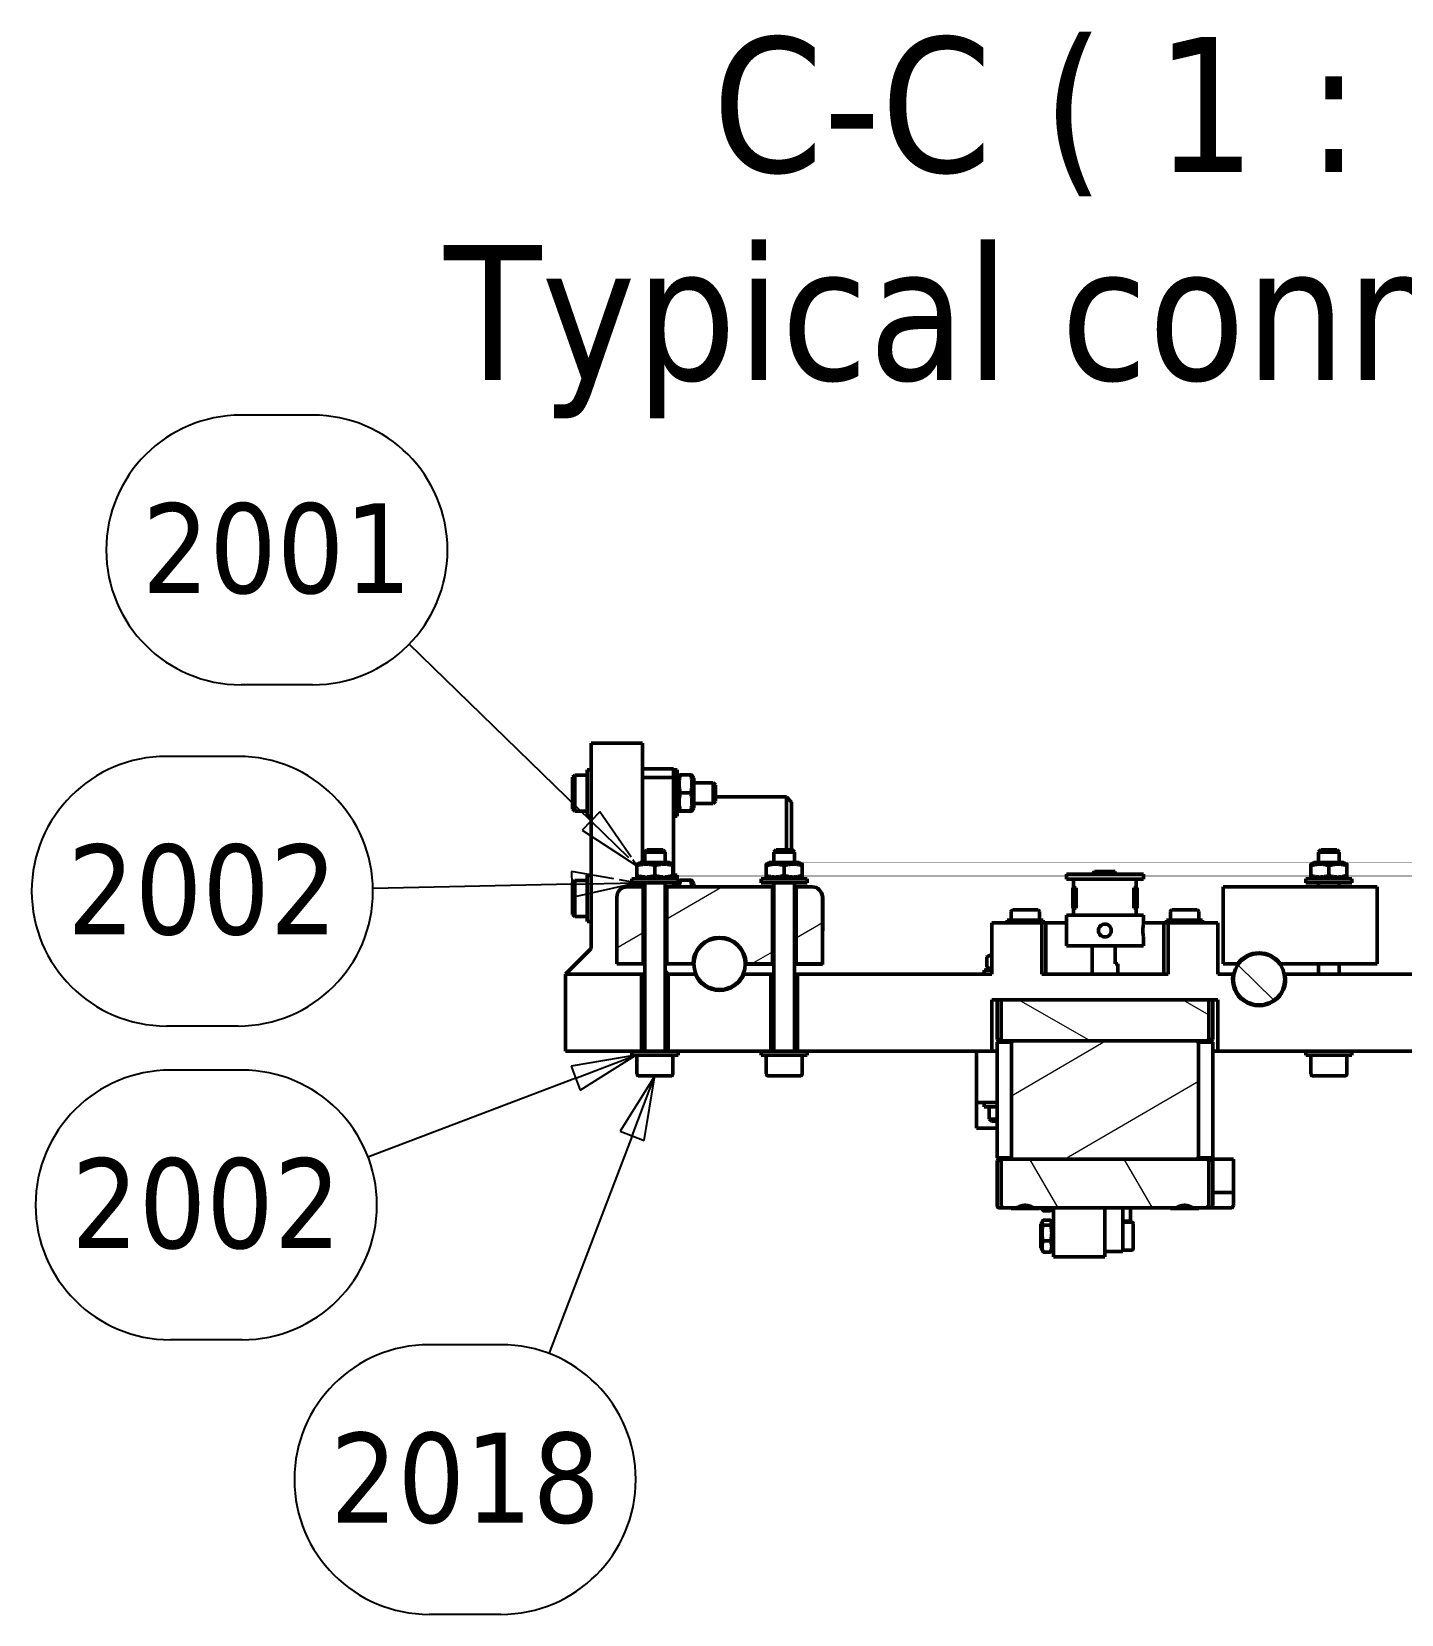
# Model space of a CAD drawing. Header units: millimetres. Extents: x -1901 to 2520, y -3919 to 1782.
# Drawn here: x 606.2 to 926.1, y 496.6 to 866.4 of the extents above; entities that cross this region are included whole.
import ezdxf

# ---------------------------------------------------------------- set-up
doc = ezdxf.new("R2010")
doc.units = ezdxf.units.MM
doc.header["$LTSCALE"] = 6
for name, color, linetype, lineweight in [('Hatch (ISO)', 7, 'Continuous', 18), ('Symbol (ISO)', 7, 'Continuous', 25), ('Visible (ISO)', 7, 'Continuous', 50)]:
    doc.layers.add(name, color=color, linetype=linetype, lineweight=lineweight)
doc.styles.add('Label Text (ISO)', font='tahoma.ttf')
doc.styles.add('Note Text (ISO)', font='tahoma.ttf')
pattern_1 = [(135.1775, (0, 0), (-13.4286, -13.51204), [])]
pattern_2 = [(30.1773, (0, 0), (-9.576, 16.46823), [])]
pattern_3 = [(150.1775, (0, 0), (-9.47384, -16.5272), [])]

# ---------------------------------------------------------------- blocks, each defined once
blk = doc.blocks.new('Balloon37')
at = {"layer": 'Symbol (ISO)'}
for p, q in [((125.303, 103.74), (123.945, 101.582)), ((124.412, 101.404), (125.303, 103.74)), ((124.879, 101.226), (125.303, 103.74)), ((124.412, 101.404), (121.177, 92.922)), ((123.945, 101.582), (124.879, 101.226)), ((119.308, 93.273), (116.514, 93.273)), ((119.308, 82.773), (116.514, 82.773))]:
    blk.add_line(p, q, dxfattribs=at)
at = {"layer": 'Symbol (ISO)', "flags": 128}
blk.add_lwpolyline([(124.879, 101.226), (125.303, 103.74)], dxfattribs=at)
at = {"layer": 'Symbol (ISO)'}
for centre, start, end in [((116.514, 88.023), 90, 270), ((119.308, 88.023), 270, 90)]:
    blk.add_arc(centre, 5.25, start, end, dxfattribs=at)
blk.add_solid([(124.879, 101.226), (125.303, 103.74), (123.945, 101.582), (124.879, 101.226)], dxfattribs=at)
at = {"layer": 'Symbol (ISO)', "insert": (117.911, 88.062), "char_height": 3.5, "attachment_point": 5, "style": 'Note Text (ISO)'}
blk.add_mtext('2018', dxfattribs=at)
blk = doc.blocks.new('Balloon38')
at = {"layer": 'Symbol (ISO)'}
for p, q in [((124.554, 104.54), (122.04, 104.119)), ((122.217, 103.652), (124.554, 104.54)), ((122.395, 103.184), (124.554, 104.54)), ((109.228, 103.963), (106.441, 103.963)), ((122.217, 103.652), (114.13, 100.577)), ((122.04, 104.119), (122.395, 103.184)), ((109.228, 93.463), (106.441, 93.463))]:
    blk.add_line(p, q, dxfattribs=at)
at = {"layer": 'Symbol (ISO)', "flags": 128}
blk.add_lwpolyline([(122.395, 103.184), (124.554, 104.54)], dxfattribs=at)
at = {"layer": 'Symbol (ISO)'}
for centre, start, end in [((106.441, 98.713), 90, 270), ((109.228, 98.713), 270, 90)]:
    blk.add_arc(centre, 5.25, start, end, dxfattribs=at)
blk.add_solid([(122.395, 103.184), (124.554, 104.54), (122.04, 104.119), (122.395, 103.184)], dxfattribs=at)
at = {"layer": 'Symbol (ISO)', "insert": (107.835, 98.75), "char_height": 3.5, "attachment_point": 5, "style": 'Note Text (ISO)'}
blk.add_mtext('2002', dxfattribs=at)
blk = doc.blocks.new('Balloon39')
at = {"layer": 'Symbol (ISO)'}
for p, q in [((111.977, 129.468), (109.19, 129.468)), ((122.812, 113.666), (115.725, 120.569)), ((111.977, 118.968), (109.19, 118.968)), ((123.161, 114.025), (122.463, 113.308)), ((124.378, 112.25), (123.161, 114.025)), ((122.812, 113.666), (124.269, 112.248)), ((122.463, 113.308), (124.105, 112.245)), ((124.603, 111.922), (124.447, 112.151)), ((124.448, 112.073), (124.603, 111.922)), ((124.449, 112.022), (124.603, 111.922))]:
    blk.add_line(p, q, dxfattribs=at)
at = {"layer": 'Symbol (ISO)', "flags": 128}
blk.add_lwpolyline([(122.463, 113.308), (124.603, 111.922)], dxfattribs=at)
at = {"layer": 'Symbol (ISO)'}
for centre, start, end in [((109.19, 124.218), 90, 270), ((111.977, 124.218), 270, 90)]:
    blk.add_arc(centre, 5.25, start, end, dxfattribs=at)
blk.add_solid([(122.463, 113.308), (124.603, 111.922), (123.161, 114.025), (122.463, 113.308)], dxfattribs=at)
at = {"layer": 'Symbol (ISO)', "insert": (110.584, 124.255), "char_height": 3.5, "attachment_point": 5, "style": 'Note Text (ISO)'}
blk.add_mtext('2001', dxfattribs=at)
blk = doc.blocks.new('Balloon40')
at = {"layer": 'Symbol (ISO)'}
for p, q in [((109.076, 116.181), (106.288, 116.181)), ((122.055, 111.702), (122.076, 110.702)), ((123.697, 111.409), (122.055, 111.702)), ((122.066, 111.202), (114.316, 111.04)), ((122.066, 111.202), (124.565, 111.254)), ((122.076, 110.702), (124.565, 111.254)), ((124.565, 111.254), (123.924, 111.368)), ((109.076, 105.681), (106.288, 105.681))]:
    blk.add_line(p, q, dxfattribs=at)
at = {"layer": 'Symbol (ISO)', "flags": 128}
blk.add_lwpolyline([(122.076, 110.702), (124.565, 111.254)], dxfattribs=at)
at = {"layer": 'Symbol (ISO)'}
for centre, start, end in [((106.288, 110.931), 90, 270), ((109.076, 110.931), 270, 90)]:
    blk.add_arc(centre, 5.25, start, end, dxfattribs=at)
blk.add_solid([(122.076, 110.702), (124.565, 111.254), (122.055, 111.702), (122.076, 110.702)], dxfattribs=at)
at = {"layer": 'Symbol (ISO)', "insert": (107.682, 110.968), "char_height": 3.5, "attachment_point": 5, "style": 'Note Text (ISO)'}
blk.add_mtext('2002', dxfattribs=at)

msp = doc.modelspace()

# ---------------------------------------------------------------- hatches: boundary and pattern name
at = {"layer": 'Hatch (ISO)'}
h = msp.add_hatch(dxfattribs=at)
h.set_pattern_fill('ANSI31', color=256, scale=152.4, angle=-14.82272, style=0)
h.set_pattern_definition(pattern_2)
edge = h.paths.add_edge_path()
edge.add_ellipse((745.31, 664.2), major_axis=(0, 2.4), ratio=1, start_angle=0, end_angle=90)
edge.add_line((742.91, 664.2), (742.91, 648.6))
edge.add_line((742.91, 648.6), (749.054, 648.6))
edge.add_line((749.054, 648.6), (749.054, 666.6))
edge.add_line((749.054, 666.6), (745.31, 666.6))
edge = h.paths.add_edge_path()
edge.add_line((788.51, 666.6), (784.766, 666.6))
edge.add_line((784.766, 666.6), (784.766, 648.6))
edge.add_line((784.766, 648.6), (790.91, 648.6))
edge.add_line((790.91, 648.6), (790.91, 664.2))
edge.add_ellipse((788.51, 664.2), major_axis=(0, 2.4), ratio=1, start_angle=270, end_angle=360)
edge = h.paths.add_edge_path()
edge.add_ellipse((766.91, 648.6), major_axis=(0, 6.18), ratio=1, start_angle=270, end_angle=450)
edge.add_line((760.73, 648.6), (754.586, 648.6))
edge.add_line((754.586, 648.6), (754.586, 666.6))
edge.add_line((754.586, 666.6), (779.234, 666.6))
edge.add_line((779.234, 666.6), (779.234, 648.6))
edge.add_line((779.234, 648.6), (773.09, 648.6))
h = msp.add_hatch(dxfattribs=at)
h.set_pattern_fill('ANSI31', color=256, scale=152.4, angle=105.1775, style=0)
h.set_pattern_definition(pattern_3)
h.paths.add_polyline_path([(849.439, 666.406), (849.439, 661.606), (850.159, 661.606), (850.159, 666.406)])
h.paths.add_polyline_path([(864.381, 666.406), (863.661, 666.406), (863.661, 661.606), (864.381, 661.606)])
h = msp.add_hatch(dxfattribs=at)
h.set_pattern_fill('ANSI31', color=256, scale=152.4, angle=90.17747, style=0)
h.set_pattern_definition(pattern_1)
edge = h.paths.add_edge_path()
edge.add_ellipse((766.91, 648.6), major_axis=(-5.632, 2.07), ratio=1, start_angle=0, end_angle=360)
h = msp.add_hatch(dxfattribs=at)
h.set_pattern_fill('ANSI31', color=256, scale=152.4, angle=90.17747, style=0)
h.set_pattern_definition(pattern_1)
edge = h.paths.add_edge_path()
edge.add_ellipse((892.91, 645), major_axis=(3.445, 4.912), ratio=1, start_angle=0, end_angle=360)
h = msp.add_hatch(dxfattribs=at)
h.set_pattern_fill('ANSI31', color=256, scale=152.4, angle=105.1775, style=0)
h.set_pattern_definition(pattern_3)
edge = h.paths.add_edge_path()
edge.add_line((880.641, 640.2), (833.179, 640.2))
edge.add_ellipse((833.179, 639.84), major_axis=(0.509, 0), ratio=0.7071068, start_angle=89.99999, end_angle=180)
edge.add_line((832.67, 639.84), (832.67, 630.9))
edge.add_line((832.67, 630.9), (833.094, 630.6))
edge.add_line((833.094, 630.6), (835.49, 630.6))
edge.add_line((835.49, 630.6), (878.33, 630.6))
edge.add_line((878.33, 630.6), (880.725, 630.6))
edge.add_line((880.725, 630.6), (881.15, 630.9))
edge.add_line((881.15, 630.9), (881.15, 639.84))
edge.add_ellipse((880.641, 639.84), major_axis=(-0.509, 0), ratio=0.7071068, start_angle=180, end_angle=270.00001)
h = msp.add_hatch(dxfattribs=at)
h.set_pattern_fill('ANSI31', color=256, scale=152.4, angle=-14.82272, style=0)
h.set_pattern_definition(pattern_2)
edge = h.paths.add_edge_path()
edge.add_line((878.33, 630.6), (835.49, 630.6))
edge.add_spline(control_points=[(835.49, 630.6), (835.279, 630.451), (835.066, 630.3)], knot_values=[0, 0, 0, 0.0432803, 0.0432803, 0.0432803], weights=[1, 1.000024, 1], degree=2, periodic=0)
edge.add_line((835.066, 630.3), (835.066, 603.3))
edge.add_spline(control_points=[(835.066, 603.3), (835.279, 603.148), (835.49, 603)], knot_values=[0, 0, 0, 0.0432803, 0.0432803, 0.0432803], weights=[1, 1.000024, 1], degree=2, periodic=0)
edge.add_line((835.49, 603), (878.33, 603))
edge.add_spline(control_points=[(878.33, 603), (878.541, 603.148), (878.754, 603.3)], knot_values=[0, 0, 0, 0.0432803, 0.0432803, 0.0432803], weights=[1, 1.000024, 1], degree=2, periodic=0)
edge.add_line((878.754, 603.3), (878.754, 630.3))
edge.add_spline(control_points=[(878.754, 630.3), (878.541, 630.451), (878.33, 630.6)], knot_values=[0, 0, 0, 0.0432803, 0.0432803, 0.0432803], weights=[1, 1.000024, 1], degree=2, periodic=0)
h = msp.add_hatch(dxfattribs=at)
h.set_pattern_fill('ANSI31', color=256, scale=152.4, angle=75.17743, style=0)
h.set_pattern_definition([(120.1774, (0, 0), (-16.4682, -9.57604), [])])
edge = h.paths.add_edge_path()
edge.add_line((877.5, 591.6), (880.301, 591.6))
edge.add_ellipse((880.301, 592.2), major_axis=(-0.849, 0), ratio=0.7071068, start_angle=90, end_angle=180)
edge.add_line((881.15, 592.2), (881.15, 602.7))
edge.add_line((881.15, 602.7), (880.725, 603))
edge.add_line((880.725, 603), (878.33, 603))
edge.add_line((878.33, 603), (835.49, 603))
edge.add_line((835.49, 603), (833.094, 603))
edge.add_line((833.094, 603), (832.67, 602.7))
edge.add_line((832.67, 602.7), (832.67, 592.2))
edge.add_ellipse((833.518, 592.2), major_axis=(0.849, 0), ratio=0.7071068, start_angle=180, end_angle=270)
edge.add_line((833.518, 591.6), (836.32, 591.6))
edge.add_spline(control_points=[(836.32, 591.6), (836.641, 591.777), (836.935, 591.9)], knot_values=[0, 0, 0, 0.0478484, 0.0478484, 0.0478484], weights=[1, 1.0276253, 1.047619], degree=2, periodic=0)
edge.add_spline(control_points=[(836.935, 591.9), (838.31, 592.472), (839.685, 591.9)], knot_values=[0.0478484, 0.0478484, 0.0478484, 0.2985618, 0.2985618, 0.2985618], weights=[1.047619, 1.152381, 1.047619], degree=2, periodic=0)
edge.add_spline(control_points=[(839.685, 591.9), (839.979, 591.777), (840.3, 591.6)], knot_values=[0.2985618, 0.2985618, 0.2985618, 0.3464102, 0.3464102, 0.3464102], weights=[1.047619, 1.0276253, 1], degree=2, periodic=0)
edge.add_line((840.3, 591.6), (873.52, 591.6))
edge.add_spline(control_points=[(873.52, 591.6), (873.841, 591.777), (874.135, 591.9)], knot_values=[0, 0, 0, 0.0478484, 0.0478484, 0.0478484], weights=[1, 1.0276253, 1.047619], degree=2, periodic=0)
edge.add_spline(control_points=[(874.135, 591.9), (875.51, 592.472), (876.885, 591.9)], knot_values=[0.0478484, 0.0478484, 0.0478484, 0.2985617, 0.2985617, 0.2985617], weights=[1.047619, 1.152381, 1.047619], degree=2, periodic=0)
edge.add_spline(control_points=[(876.885, 591.9), (877.179, 591.777), (877.5, 591.6)], knot_values=[0.2985617, 0.2985617, 0.2985617, 0.3464102, 0.3464102, 0.3464102], weights=[1.047619, 1.0276253, 1], degree=2, periodic=0)
h = msp.add_hatch(dxfattribs=at)
h.set_pattern_fill('ANSI31', color=256, scale=152.4, angle=0.17726, style=0)
h.set_pattern_definition([(45.1773, (0, 0), (-13.512, 13.42865), [])])
edge = h.paths.add_edge_path()
edge.add_spline(control_points=[(839.685, 591.9), (838.31, 592.472), (836.935, 591.9)], knot_values=[0, 0, 0, 0.2345208, 0.2345208, 0.2345208], weights=[1, 1.1, 1], degree=2, periodic=0)
edge.add_line((836.935, 591.9), (836.935, 591.42))
edge.add_line((836.935, 591.42), (839.685, 591.42))
edge.add_line((839.685, 591.42), (839.685, 591.9))
edge = h.paths.add_edge_path()
edge.add_line((874.135, 591.42), (876.885, 591.42))
edge.add_line((876.885, 591.42), (876.885, 591.9))
edge.add_spline(control_points=[(876.885, 591.9), (875.51, 592.472), (874.135, 591.9)], knot_values=[0, 0, 0, 0.2345208, 0.2345208, 0.2345208], weights=[1, 1.1, 1], degree=2, periodic=0)
edge.add_line((874.135, 591.9), (874.135, 591.42))

# ---------------------------------------------------------------- linework, layer by layer
at = {"layer": 'Visible (ISO)'}
for p, q in [((736.91, 652.2), (736.91, 700.2)), ((748.91, 700.2), (736.91, 700.2)), ((748.91, 672.324), (748.91, 700.2)), ((732.59, 692.223), (733.07, 692.703)), ((732.59, 692.223), (732.59, 684.783)), ((733.07, 684.303), (733.07, 692.703)), ((733.07, 692.703), (735.95, 692.703)), ((735.95, 683.103), (735.95, 693.903)), ((736.91, 693.903), (735.95, 693.903)), ((756.11, 694.2), (748.91, 694.2)), ((756.11, 692.141), (748.91, 692.141)), ((756.11, 692.141), (756.11, 694.2)), ((756.11, 693.903), (757.034, 693.903)), ((756.11, 668.484), (756.11, 692.141)), ((757.034, 693.903), (757.034, 683.103)), ((757.034, 691.983), (757.45, 692.704)), ((760.084, 692.742), (757.825, 692.742)), ((760.874, 691.983), (760.458, 692.704)), ((760.874, 685.023), (760.874, 691.983)), ((760.084, 688.581), (757.825, 688.581)), ((760.874, 690.903), (765.434, 690.903)), ((765.434, 686.103), (765.434, 690.903)), ((765.95, 690.388), (765.434, 690.903)), ((765.95, 690.388), (765.95, 686.619)), ((732.59, 684.783), (733.07, 684.303)), ((733.07, 684.303), (735.95, 684.303)), ((757.034, 685.023), (757.45, 684.303)), ((760.084, 684.343), (757.825, 684.343)), ((760.084, 684.265), (757.825, 684.265)), ((760.874, 685.023), (760.458, 684.303)), ((760.874, 686.103), (765.434, 686.103)), ((765.95, 686.619), (765.434, 686.103)), ((765.95, 687.6), (782.51, 687.6)), ((782.51, 687.6), (782.51, 675.24)), ((783.71, 686.4), (782.51, 687.6)), ((783.71, 675.24), (783.71, 686.4)), ((736.91, 683.103), (735.95, 683.103)), ((756.11, 683.103), (757.034, 683.103)), ((749.935, 675.24), (749.42, 674.724)), ((754.22, 674.724), (749.42, 674.724)), ((749.42, 672.324), (749.42, 674.724)), ((749.935, 675.24), (753.704, 675.24)), ((753.704, 675.24), (754.22, 674.724)), ((754.22, 672.324), (754.22, 674.724)), ((780.115, 675.24), (779.6, 674.724)), ((784.4, 674.724), (779.6, 674.724)), ((779.6, 672.324), (779.6, 674.724)), ((780.115, 675.24), (783.884, 675.24)), ((783.884, 675.24), (784.4, 674.724)), ((784.4, 672.324), (784.4, 674.724)), ((907.337, 675.24), (906.821, 674.724)), ((911.621, 674.724), (906.821, 674.724)), ((906.821, 672.324), (906.821, 674.724)), ((907.337, 675.24), (911.106, 675.24)), ((911.106, 675.24), (911.621, 674.724)), ((911.621, 672.324), (911.621, 674.724)), ((735.95, 658.496), (735.95, 669.296)), ((736.91, 669.296), (735.95, 669.296)), ((748.34, 672.324), (747.62, 671.909)), ((747.62, 671.534), (747.62, 669.275)), ((747.62, 671.534), (747.62, 669.275)), ((755.3, 672.324), (748.34, 672.324)), ((751.82, 671.534), (751.82, 669.275)), ((755.3, 672.324), (756.02, 671.909)), ((756.02, 671.534), (756.02, 669.275)), ((756.11, 669.296), (757.034, 669.296)), ((757.034, 669.296), (757.034, 668.484)), ((778.52, 672.324), (777.8, 671.909)), ((777.8, 671.534), (777.8, 669.275)), ((777.8, 671.534), (777.8, 669.275)), ((785.48, 672.324), (778.52, 672.324)), ((782, 671.534), (782, 669.275)), ((785.48, 672.324), (786.2, 671.909)), ((786.2, 671.534), (786.2, 669.275)), ((865.91, 669.6), (847.91, 669.6)), ((847.91, 668.4), (847.91, 669.6)), ((854.51, 670.2), (853.91, 669.6)), ((854.51, 670.2), (859.31, 670.2)), ((859.31, 669.6), (859.31, 670.2)), ((865.91, 668.4), (865.91, 669.6)), ((905.741, 672.324), (905.021, 671.909)), ((905.021, 671.534), (905.021, 669.275)), ((905.022, 671.534), (905.022, 669.275)), ((912.701, 672.324), (905.741, 672.324)), ((909.222, 671.534), (909.222, 669.275)), ((912.701, 672.324), (913.421, 671.909)), ((913.422, 671.534), (913.422, 669.275)), ((732.59, 667.616), (733.07, 668.096)), ((732.59, 667.616), (732.59, 660.176)), ((733.07, 659.696), (733.07, 668.096)), ((733.07, 668.096), (735.95, 668.096)), ((749.054, 666.6), (745.31, 666.6)), ((745.404, 666.712), (749.42, 666.691)), ((746.42, 668.484), (757.22, 668.484)), ((746.42, 667.524), (746.42, 668.484)), ((746.42, 667.524), (757.22, 667.524)), ((748.34, 668.484), (747.62, 668.9)), ((748.91, 666.694), (748.91, 667.524)), ((749.054, 648.6), (749.054, 666.6)), ((749.054, 666.6), (749.42, 666.6)), ((749.42, 628.2), (749.42, 667.524)), ((754.22, 628.2), (754.22, 667.524)), ((754.22, 666.666), (766.957, 666.6)), ((754.22, 666.6), (754.586, 666.6)), ((779.234, 666.6), (754.586, 666.6)), ((754.586, 666.6), (754.586, 648.6)), ((755.3, 668.484), (756.02, 668.9)), ((756.11, 666.656), (756.11, 667.524)), ((757.034, 667.524), (757.034, 666.651)), ((757.034, 667.376), (757.12, 667.524)), ((757.22, 667.524), (757.22, 668.484)), ((757.22, 667.697), (757.45, 668.097)), ((760.084, 668.134), (757.825, 668.134)), ((760.874, 667.376), (760.458, 668.097)), ((760.874, 666.631), (760.874, 667.376)), ((776.6, 668.484), (787.4, 668.484)), ((776.6, 667.524), (776.6, 668.484)), ((776.6, 667.524), (787.4, 667.524)), ((778.52, 668.484), (777.8, 668.9)), ((779.234, 648.6), (779.234, 666.6)), ((779.234, 666.6), (779.6, 666.6)), ((779.6, 628.2), (779.6, 667.524)), ((784.4, 628.2), (784.4, 667.524)), ((784.4, 666.6), (784.766, 666.6)), ((788.51, 666.6), (784.766, 666.6)), ((784.766, 666.6), (784.766, 648.6)), ((785.48, 668.484), (786.2, 668.9)), ((787.4, 667.524), (787.4, 668.484)), ((865.91, 668.4), (847.91, 668.4)), ((849.439, 666.406), (849.388, 666.406)), ((849.388, 666.406), (849.388, 666.406)), ((849.388, 666.406), (849.388, 661.606)), ((849.439, 666.406), (849.439, 661.606)), ((850.159, 666.406), (849.439, 666.406)), ((849.59, 666.406), (849.59, 668.4)), ((850.159, 661.606), (850.159, 666.406)), ((864.381, 666.406), (863.661, 666.406)), ((863.661, 666.406), (863.661, 661.606)), ((864.23, 666.406), (864.23, 668.4)), ((864.381, 661.606), (864.381, 666.406)), ((864.432, 666.406), (864.381, 666.406)), ((864.432, 666.406), (864.432, 666.406)), ((864.432, 666.406), (864.432, 661.606)), ((884.51, 666.6), (920.51, 666.6)), ((884.51, 648.6), (884.51, 666.6)), ((903.821, 668.484), (914.621, 668.484)), ((903.821, 667.524), (903.821, 668.484)), ((903.821, 667.524), (914.621, 667.524)), ((905.741, 668.484), (905.021, 668.9)), ((906.821, 666.6), (906.821, 667.524)), ((911.621, 666.6), (911.621, 667.524)), ((912.701, 668.484), (913.421, 668.9)), ((914.621, 667.524), (914.621, 668.484)), ((920.51, 648.6), (920.51, 666.6)), ((742.91, 664.2), (742.91, 648.6)), ((790.909, 648.475), (790.991, 664.074)), ((790.91, 648.6), (790.91, 664.2)), ((732.59, 660.176), (733.07, 659.696)), ((733.07, 659.696), (735.95, 659.696)), ((736.91, 658.496), (735.95, 658.496)), ((835.37, 658.2), (830.51, 658.2)), ((830.51, 658.2), (830.51, 646.2)), ((842.51, 658.8), (834.11, 658.8)), ((834.11, 658.8), (834.11, 658.2)), ((835.01, 660.84), (835.01, 658.8)), ((835.37, 661.2), (841.25, 661.2)), ((839.866, 658.2), (835.37, 658.2)), ((841.249, 658.2), (839.866, 658.2)), ((842.15, 658.2), (841.249, 658.2)), ((841.61, 660.84), (841.61, 658.8)), ((842.15, 646.2), (842.15, 658.2)), ((842.224, 658.2), (842.15, 658.2)), ((842.51, 658.2), (842.224, 658.2)), ((842.51, 658.8), (842.51, 658.2)), ((843.035, 658.2), (842.51, 658.2)), ((843.035, 658.2), (843.11, 658.2)), ((843.11, 646.2), (843.11, 658.2)), ((843.11, 658.2), (847.91, 658.2)), ((865.91, 660), (847.91, 660)), ((847.91, 652.8), (847.91, 660)), ((849.439, 661.606), (849.388, 661.606)), ((849.388, 661.606), (849.388, 661.606)), ((849.439, 661.606), (850.159, 661.606)), ((849.59, 660), (849.59, 661.606)), ((863.661, 661.606), (864.381, 661.606)), ((864.23, 660), (864.23, 661.606)), ((864.432, 661.606), (864.381, 661.606)), ((864.432, 661.606), (864.432, 661.606)), ((865.91, 657.9), (865.91, 660)), ((865.91, 658.2), (870.71, 658.2)), ((870.71, 658.2), (870.785, 658.2)), ((870.71, 658.2), (870.71, 646.2)), ((871.31, 658.2), (870.785, 658.2)), ((879.71, 658.8), (871.31, 658.8)), ((871.31, 658.8), (871.31, 658.2)), ((871.596, 658.2), (871.31, 658.2)), ((871.67, 658.2), (871.596, 658.2)), ((872.57, 658.2), (871.67, 658.2)), ((871.67, 658.2), (871.67, 646.2)), ((872.21, 660.84), (872.21, 658.8)), ((872.57, 661.2), (878.45, 661.2)), ((877.066, 658.2), (872.57, 658.2)), ((878.449, 658.2), (877.066, 658.2)), ((883.31, 658.2), (878.449, 658.2)), ((878.81, 660.84), (878.81, 658.8)), ((879.71, 658.8), (879.71, 658.2)), ((883.31, 646.2), (883.31, 658.2)), ((865.91, 652.8), (865.91, 654.9)), ((730.91, 646.2), (736.91, 652.2)), ((830.51, 650.895), (829.588, 650.363)), ((865.91, 652.8), (847.91, 652.8)), ((853.91, 652.8), (853.91, 646.2)), ((859.31, 648.6), (859.31, 652.8)), ((742.91, 648.6), (749.054, 648.6)), ((749.42, 648.6), (749.054, 648.6)), ((754.586, 648.6), (754.22, 648.6)), ((754.586, 648.6), (760.73, 648.6)), ((773.09, 648.6), (779.234, 648.6)), ((773.09, 648.568), (779.6, 648.534)), ((779.6, 648.6), (779.234, 648.6)), ((784.766, 648.6), (784.4, 648.6)), ((784.4, 648.509), (790.909, 648.475)), ((784.766, 648.6), (790.91, 648.6)), ((830.51, 647.124), (828.71, 647.124)), ((828.71, 647.124), (828.71, 646.2)), ((829.31, 647.915), (829.31, 650.174)), ((830.51, 647.194), (829.588, 647.726)), ((859.31, 648.6), (859.91, 648.6)), ((859.91, 648.6), (859.91, 646.2)), ((884.51, 648.6), (887.887, 648.6)), ((897.933, 648.6), (920.51, 648.6)), ((906.821, 646.2), (906.821, 648.6)), ((911.621, 646.2), (911.621, 648.6)), ((748.702, 646.2), (730.91, 646.2)), ((730.91, 646.2), (730.91, 628.2)), ((748.702, 628.2), (748.702, 646.2)), ((748.702, 646.2), (749.42, 646.2)), ((754.22, 646.89), (754.91, 646.2)), ((754.22, 646.2), (754.937, 646.2)), ((754.937, 646.2), (754.937, 628.2)), ((761.215, 646.2), (754.937, 646.2)), ((778.882, 646.2), (772.605, 646.2)), ((778.882, 628.2), (778.882, 646.2)), ((778.882, 646.2), (779.6, 646.2)), ((784.4, 646.2), (785.117, 646.2)), ((830.51, 646.2), (785.117, 646.2)), ((785.117, 646.2), (785.117, 628.2)), ((871.67, 646.2), (842.15, 646.2)), ((886.847, 646.2), (883.31, 646.2)), ((965.215, 646.2), (898.972, 646.2)), ((830.51, 628.2), (830.51, 640.2)), ((830.51, 640.2), (883.31, 640.2)), ((831.71, 630.9), (831.71, 639.84)), ((832.67, 639.84), (832.67, 630.9)), ((880.641, 640.2), (833.179, 640.2)), ((881.15, 630.9), (881.15, 639.84)), ((882.11, 639.84), (882.11, 630.9)), ((883.31, 640.2), (883.31, 628.2)), ((832.01, 630.6), (831.71, 630.9)), ((831.71, 630.9), (832.413, 630.9)), ((831.71, 630.3), (832.01, 630.6)), ((831.71, 603.3), (831.71, 630.3)), ((832.732, 630.3), (831.71, 630.3)), ((832.625, 630.6), (832.01, 630.6)), ((832.67, 630.9), (832.413, 630.9)), ((832.625, 630.6), (833.094, 630.6)), ((832.67, 630.9), (833.094, 630.6)), ((835.066, 630.3), (832.732, 630.3)), ((833.094, 630.6), (880.725, 630.6)), ((835.066, 630.3), (835.066, 603.3)), ((878.33, 630.6), (835.49, 630.6)), ((878.754, 603.3), (878.754, 630.3)), ((881.088, 630.3), (878.754, 630.3)), ((880.725, 630.6), (881.15, 630.9)), ((880.725, 630.6), (881.195, 630.6)), ((882.11, 630.3), (881.088, 630.3)), ((881.407, 630.9), (881.15, 630.9)), ((881.81, 630.6), (881.195, 630.6)), ((881.407, 630.9), (882.11, 630.9)), ((881.81, 630.6), (882.11, 630.9)), ((882.11, 630.3), (881.81, 630.6)), ((882.11, 603.3), (882.11, 630.3)), ((730.91, 628.2), (746.42, 628.2)), ((754.937, 628.2), (746.42, 628.2)), ((746.42, 628.2), (746.42, 627.24)), ((757.22, 627.24), (746.42, 627.24)), ((747.62, 622.92), (747.62, 627.24)), ((757.22, 628.2), (754.937, 628.2)), ((756.02, 622.92), (756.02, 627.24)), ((757.22, 628.2), (776.6, 628.2)), ((757.22, 628.2), (757.22, 627.24)), ((785.117, 628.2), (776.6, 628.2)), ((776.6, 628.2), (776.6, 627.24)), ((787.4, 627.24), (776.6, 627.24)), ((777.8, 622.92), (777.8, 627.24)), ((787.4, 628.2), (785.117, 628.2)), ((786.2, 622.92), (786.2, 627.24)), ((787.4, 628.2), (830.51, 628.2)), ((787.4, 628.2), (787.4, 627.24)), ((826.91, 628.2), (826.91, 616.2)), ((831.71, 628.2), (830.51, 628.2)), ((883.31, 628.2), (882.11, 628.2)), ((883.31, 628.2), (952.426, 628.2)), ((903.821, 628.2), (903.821, 627.24)), ((914.621, 627.24), (903.821, 627.24)), ((905.021, 622.92), (905.021, 627.24)), ((913.421, 622.92), (913.421, 627.24)), ((914.621, 628.2), (914.621, 627.24)), ((755.54, 622.44), (748.1, 622.44)), ((785.72, 622.44), (778.28, 622.44)), ((912.941, 622.44), (905.501, 622.44)), ((826.91, 610.2), (826.91, 616.2)), ((826.91, 616.2), (831.71, 616.2)), ((828.71, 616.2), (828.71, 615.24)), ((831.71, 615.24), (828.71, 615.24)), ((829.91, 612.36), (829.91, 615.24)), ((831.71, 610.2), (826.91, 610.2)), ((831.71, 612.36), (829.91, 612.36)), ((830.39, 611.88), (829.91, 612.36)), ((830.39, 611.88), (831.71, 611.88)), ((832.01, 603), (831.71, 603.3)), ((831.71, 603.3), (832.732, 603.3)), ((832.01, 603), (831.71, 602.7)), ((832.01, 603), (832.625, 603)), ((833.094, 603), (832.625, 603)), ((833.094, 603), (832.67, 602.7)), ((832.732, 603.3), (835.066, 603.3)), ((880.725, 603), (833.094, 603)), ((835.49, 603), (878.33, 603)), ((878.754, 603.3), (881.088, 603.3)), ((881.15, 602.7), (880.725, 603)), ((881.195, 603), (880.725, 603)), ((881.088, 603.3), (882.11, 603.3)), ((881.195, 603), (881.81, 603)), ((881.81, 603), (882.11, 603.3)), ((881.81, 603), (882.11, 602.7)), ((881.81, 603), (886.91, 603)), ((886.91, 602.4), (886.91, 603)), ((832.413, 602.7), (831.71, 602.7)), ((831.71, 592.2), (831.71, 602.7)), ((832.413, 602.7), (832.67, 602.7)), ((832.67, 602.7), (832.67, 592.2)), ((881.15, 592.2), (881.15, 602.7)), ((881.15, 602.7), (881.407, 602.7)), ((882.11, 602.7), (881.407, 602.7)), ((882.11, 602.7), (882.11, 592.2)), ((886.91, 602.4), (886.91, 595.8)), ((886.91, 595.2), (886.91, 595.8)), ((836.935, 591.9), (836.935, 591.42)), ((839.685, 591.42), (839.685, 591.9)), ((874.135, 591.9), (874.135, 591.42)), ((876.885, 591.42), (876.885, 591.9)), ((886.31, 595.2), (882.11, 595.2)), ((886.91, 595.2), (886.31, 595.2)), ((886.91, 595.2), (886.91, 592.2)), ((832.31, 591.6), (832.837, 591.6)), ((833.518, 591.6), (832.837, 591.6)), ((833.518, 591.6), (836.32, 591.6)), ((835.01, 591.6), (835.01, 591.42)), ((835.01, 591.42), (836.935, 591.42)), ((836.935, 591.42), (839.685, 591.42)), ((839.685, 591.42), (841.61, 591.42)), ((840.3, 591.6), (873.52, 591.6)), ((841.61, 591.6), (841.61, 591.42)), ((841.91, 587.76), (842.309, 588.452)), ((842.048, 591.6), (842.309, 591.147)), ((844.183, 590.886), (842.516, 590.886)), ((844.183, 588.714), (842.516, 588.714)), ((844.651, 591.6), (844.39, 591.147)), ((844.79, 587.76), (844.39, 588.452)), ((844.91, 591.6), (844.91, 580.2)), ((856.91, 591.6), (856.91, 580.2)), ((861.11, 581.4), (861.11, 591.6)), ((861.11, 588.48), (862.91, 588.48)), ((863.15, 588.3), (861.11, 588.3)), ((862.91, 588.48), (862.91, 591.6)), ((863.51, 587.94), (863.51, 582.06)), ((872.21, 591.6), (872.21, 591.42)), ((872.21, 591.42), (874.135, 591.42)), ((874.135, 591.42), (876.885, 591.42)), ((876.885, 591.42), (878.81, 591.42)), ((877.5, 591.6), (880.301, 591.6)), ((878.81, 591.6), (878.81, 591.42)), ((880.983, 591.6), (880.301, 591.6)), ((880.983, 591.6), (881.51, 591.6)), ((886.31, 591.6), (881.51, 591.6)), ((841.91, 587.76), (841.91, 582.24)), ((844.183, 587.594), (842.516, 587.594)), ((844.79, 582.24), (844.79, 587.76)), ((844.91, 586.8), (844.79, 586.8)), ((841.91, 582.24), (842.309, 581.547)), ((844.183, 583.88), (842.516, 583.88)), ((844.183, 581.286), (842.516, 581.286)), ((844.79, 582.24), (844.39, 581.547)), ((844.91, 583.2), (844.79, 583.2)), ((856.91, 581.4), (861.11, 581.4)), ((863.15, 581.7), (861.11, 581.7)), ((856.91, 580.2), (844.91, 580.2))]:
    msp.add_line(p, q, dxfattribs=at)
for centre in [(766.91, 648.6), (892.91, 645)]:
    msp.add_circle(centre, 6, dxfattribs=at)
for centre, radius, start, end in [((745.31, 664.2), 2.4, 90, 180), ((745.391, 664.312), 2.4, 89.70138, 145.6709), ((788.51, 664.2), 2.4, 0, 90), ((788.591, 664.087), 2.4, 359.70138, 37.3462), ((835.37, 660.84), 0.36, 90, 180), ((841.25, 660.84), 0.36, 0, 90), ((872.57, 660.84), 0.36, 90, 180), ((878.45, 660.84), 0.36, 0, 90), ((766.91, 648.6), 6.18, 0, 180), ((892.91, 645), 6.18, 35.62828, 144.37172), ((766.91, 648.6), 6.18, 359.70138, 0), ((766.91, 648.6), 6.18, 202.85184, 337.14816), ((892.91, 645), 6.18, 168.80348, 11.19652), ((832.07, 639.84), 0.36, 90, 180), ((881.75, 639.84), 0.36, 0, 90), ((748.1, 622.92), 0.48, 180, 270), ((755.54, 622.92), 0.48, 270, 0), ((778.28, 622.92), 0.48, 180, 270), ((785.72, 622.92), 0.48, 270, 0), ((905.501, 622.92), 0.48, 180, 270), ((912.941, 622.92), 0.48, 270, 0), ((832.31, 592.2), 0.6, 180, 270), ((881.51, 592.2), 0.6, 270, 0), ((886.31, 592.2), 0.6, 270, 0), ((863.15, 587.94), 0.36, 0, 90), ((863.15, 582.06), 0.36, 270, 0)]:
    msp.add_arc(centre, radius, start, end, dxfattribs=at)
for centre, major_axis, start_param, end_param in [((833.179, 639.84), (0.509, 0), 1.5707961, 3.1415927), ((880.641, 639.84), (-0.509, 0), 3.1415927, 4.7123892), ((833.518, 592.2), (0.849, 0), 3.1415927, 4.712389), ((880.301, 592.2), (-0.849, 0), 1.5707963, 3.1415927)]:
    msp.add_ellipse(centre, major_axis=major_axis, ratio=0.7071068, start_param=start_param, end_param=end_param, dxfattribs=at)
for points, weights in [([(757.825, 692.742), (757.125, 690.661), (757.825, 688.581)], [1, 1.15470053838, 1]), ([(757.45, 692.704), (757.461, 692.721), (757.825, 692.742)], [1.07728088086, 1.07503354611, 1]), ([(760.084, 692.742), (760.448, 692.721), (760.458, 692.704)], [1, 1.07503354571, 1.07728088084]), ([(760.084, 688.581), (760.784, 690.661), (760.084, 692.742)], [1, 1.15470053838, 1]), ([(757.825, 688.581), (757.125, 686.462), (757.825, 684.343)], [1, 1.15470053838, 1]), ([(760.084, 684.343), (760.784, 686.462), (760.084, 688.581)], [1, 1.15470053838, 1]), ([(757.825, 684.343), (757.125, 684.304), (757.825, 684.265)], [1, 1.15470053838, 1]), ([(760.084, 684.265), (760.784, 684.304), (760.084, 684.343)], [1, 1.15470053838, 1]), ([(747.62, 671.534), (747.62, 671.909), (747.62, 671.909)], [1, 1.07736105266, 1.07735026769]), ([(751.82, 671.534), (749.72, 672.234), (747.62, 671.534)], [1, 1.15470053838, 1]), ([(747.62, 669.275), (749.72, 668.575), (751.82, 669.275)], [1, 1.15470053838, 1]), ([(747.62, 669.275), (747.62, 668.575), (747.62, 669.275)], [1, 1.15470053838, 1]), ([(756.02, 671.534), (753.92, 672.234), (751.82, 671.534)], [1, 1.15470053838, 1]), ([(751.82, 669.275), (753.92, 668.575), (756.02, 669.275)], [1, 1.15470053838, 1]), ([(756.02, 671.909), (756.02, 671.909), (756.02, 671.534)], [1.07735026769, 1.07733948572, 1]), ([(756.02, 669.275), (756.02, 668.9), (756.02, 668.9)], [1, 1.07733948572, 1.07735026769]), ([(777.8, 671.534), (777.8, 671.909), (777.8, 671.909)], [1, 1.07736105266, 1.07735026769]), ([(782, 671.534), (779.9, 672.234), (777.8, 671.534)], [1, 1.15470053838, 1]), ([(777.8, 669.275), (779.9, 668.575), (782, 669.275)], [1, 1.15470053838, 1]), ([(777.8, 669.275), (777.8, 668.575), (777.8, 669.275)], [1, 1.15470053838, 1]), ([(786.2, 671.534), (784.1, 672.234), (782, 671.534)], [1, 1.15470053838, 1]), ([(782, 669.275), (784.1, 668.575), (786.2, 669.275)], [1, 1.15470053838, 1]), ([(786.2, 671.909), (786.2, 671.909), (786.2, 671.534)], [1.07735026769, 1.07733948572, 1]), ([(786.2, 669.275), (786.2, 668.9), (786.2, 668.9)], [1, 1.07733948572, 1.07735026769]), ([(905.022, 671.534), (905.021, 671.909), (905.021, 671.909)], [1, 1.07736105266, 1.07735026769]), ([(905.021, 669.275), (905.021, 668.575), (905.022, 669.275)], [1, 1.15470053838, 1]), ([(909.222, 671.534), (907.122, 672.234), (905.022, 671.534)], [1, 1.15470053838, 1]), ([(905.022, 669.275), (907.122, 668.575), (909.222, 669.275)], [1, 1.15470053838, 1]), ([(913.422, 671.534), (911.322, 672.234), (909.222, 671.534)], [1, 1.15470053838, 1]), ([(909.222, 669.275), (911.322, 668.575), (913.422, 669.275)], [1, 1.15470053838, 1]), ([(913.421, 671.909), (913.421, 671.909), (913.422, 671.534)], [1.07735026769, 1.07733948572, 1]), ([(913.422, 669.275), (913.421, 668.9), (913.421, 668.9)], [1, 1.07733948572, 1.07735026769]), ([(757.45, 668.097), (757.461, 668.114), (757.825, 668.134)], [1.07728088086, 1.07503354611, 1]), ([(757.825, 668.134), (757.559, 667.343), (757.483, 666.649)], [1, 1.05367837, 1.07010583659]), ([(760.084, 668.134), (760.448, 668.114), (760.458, 668.097)], [1, 1.07503354571, 1.07728088084]), ([(760.428, 666.634), (760.353, 667.335), (760.084, 668.134)], [1.07047010393, 1.05428118522, 1]), ([(830.51, 650.504), (829.948, 650.67), (829.31, 650.174)], [1.0674542377, 1.10501722962, 1]), ([(829.31, 647.915), (829.948, 647.419), (830.51, 647.585)], [1, 1.10501722962, 1.0674542377]), ([(835.49, 630.6), (835.279, 630.451), (835.066, 630.3)], [1, 1.0000240423, 1]), ([(878.754, 630.3), (878.541, 630.451), (878.33, 630.6)], [1, 1.00002404226, 1]), ([(835.066, 603.3), (835.279, 603.148), (835.49, 603)], [1, 1.00002404225, 1]), ([(878.33, 603), (878.541, 603.148), (878.754, 603.3)], [1, 1.0000240423, 1]), ([(836.32, 591.6), (838.31, 592.7), (840.3, 591.6)], [1, 1.20000004185, 1]), ([(839.685, 591.9), (838.31, 592.472), (836.935, 591.9)], [1, 1.10000003828, 1]), ([(873.52, 591.6), (875.51, 592.7), (877.5, 591.6)], [1, 1.20000002997, 1]), ([(876.885, 591.9), (875.51, 592.472), (874.135, 591.9)], [1, 1.1000000274, 1]), ([(842.516, 588.714), (841.966, 588.154), (842.516, 587.594)], [1, 1.15470053838, 1]), ([(842.285, 591.6), (842.356, 591.263), (842.516, 590.886)], [1.05979168804, 1.04049703353, 1]), ([(842.516, 590.886), (842.381, 591.023), (842.309, 591.147)], [1, 1.033991354, 1.05304530496]), ([(844.183, 590.886), (844.343, 591.263), (844.415, 591.6)], [1, 1.04049703353, 1.05979168804]), ([(844.39, 591.147), (844.318, 591.023), (844.183, 590.886)], [1.0530453045, 1.0339913536, 1]), ([(844.183, 587.594), (844.733, 588.154), (844.183, 588.714)], [1, 1.15470053838, 1]), ([(842.516, 587.594), (841.966, 585.737), (842.516, 583.88)], [1, 1.15470053838, 1]), ([(844.183, 583.88), (844.733, 585.737), (844.183, 587.594)], [1, 1.15470053838, 1]), ([(842.516, 583.88), (841.966, 582.583), (842.516, 581.286)], [1, 1.15470053838, 1]), ([(842.516, 581.286), (842.381, 581.423), (842.309, 581.547)], [1, 1.033991354, 1.05304530496]), ([(844.183, 581.286), (844.733, 582.583), (844.183, 583.88)], [1, 1.15470053838, 1]), ([(844.39, 581.547), (844.318, 581.423), (844.183, 581.286)], [1.0530453045, 1.0339913536, 1])]:
    msp.add_rational_spline(points, weights, degree=2, dxfattribs=at)
for points, knots in [([(856.91, 657.9), (856.721, 657.9), (856.52, 657.862), (856.15, 657.709), (855.982, 657.593), (855.716, 657.327), (855.601, 657.159), (855.448, 656.79), (855.41, 656.588), (855.41, 656.4), (855.41, 656.211), (855.448, 656.01), (855.601, 655.64), (855.716, 655.472), (855.982, 655.206), (856.15, 655.091), (856.52, 654.938), (856.721, 654.9), (857.098, 654.9), (857.3, 654.938), (857.669, 655.091), (857.837, 655.206), (858.103, 655.472), (858.219, 655.64), (858.372, 656.01), (858.41, 656.211), (858.41, 656.588), (858.372, 656.79), (858.219, 657.159), (858.103, 657.327), (857.837, 657.593), (857.669, 657.709), (857.3, 657.862), (857.098, 657.9), (856.91, 657.9)], [0.56616688, 0.56616688, 0.56616688, 0.56616688, 0.61334682, 0.61334682, 0.66052676, 0.66052676, 0.70770797, 0.70770797, 0.75488917, 0.75488917, 0.75488917, 0.80207037, 0.80207037, 0.84925158, 0.84925158, 0.89643152, 0.89643152, 0.94361146, 0.94361146, 0.99079141, 0.99079141, 1.03797135, 1.03797135, 1.08515255, 1.08515255, 1.13233376, 1.13233376, 1.17951496, 1.17951496, 1.22669616, 1.22669616, 1.27387611, 1.27387611, 1.32105605, 1.32105605, 1.32105605, 1.32105605]), ([(865.91, 657.9), (865.91, 657.9), (865.903, 657.862), (865.88, 657.709), (865.863, 657.593), (865.831, 657.327), (865.814, 657.159), (865.79, 656.79), (865.784, 656.588), (865.784, 656.4), (865.784, 656.211), (865.79, 656.01), (865.814, 655.64), (865.831, 655.472), (865.863, 655.206), (865.88, 655.091), (865.903, 654.938), (865.91, 654.9), (865.91, 654.9)], [0.56616688, 0.56616688, 0.56616688, 0.56616688, 0.61334682, 0.61334682, 0.66052676, 0.66052676, 0.70770797, 0.70770797, 0.75488917, 0.75488917, 0.75488917, 0.80207037, 0.80207037, 0.84925158, 0.84925158, 0.89643152, 0.89643152, 0.94361146, 0.94361146, 0.94361146, 0.94361146])]:
    msp.add_open_spline(points, degree=3, knots=knots, dxfattribs=at)

# ---------------------------------------------------------------- block references
at = {"layer": 'Symbol (ISO)', "xscale": 6, "yscale": 6, "zscale": 6}
for name in ['Balloon39', 'Balloon40', 'Balloon38', 'Balloon37']:
    msp.add_blockref(name, (0, 0), dxfattribs=at)

# ---------------------------------------------------------------- texts
at = {"layer": 'Symbol (ISO)', "char_height": 31.5, "attachment_point": 7, "style": 'Label Text (ISO)'}
for s, insert in [('C-C ( 1 : 5 )', (765.192, 827.918)), ('Typical connection', (702.606, 776.054))]:
    msp.add_mtext(s, dxfattribs=dict(at, insert=insert))

doc.saveas('drawing.dxf')
